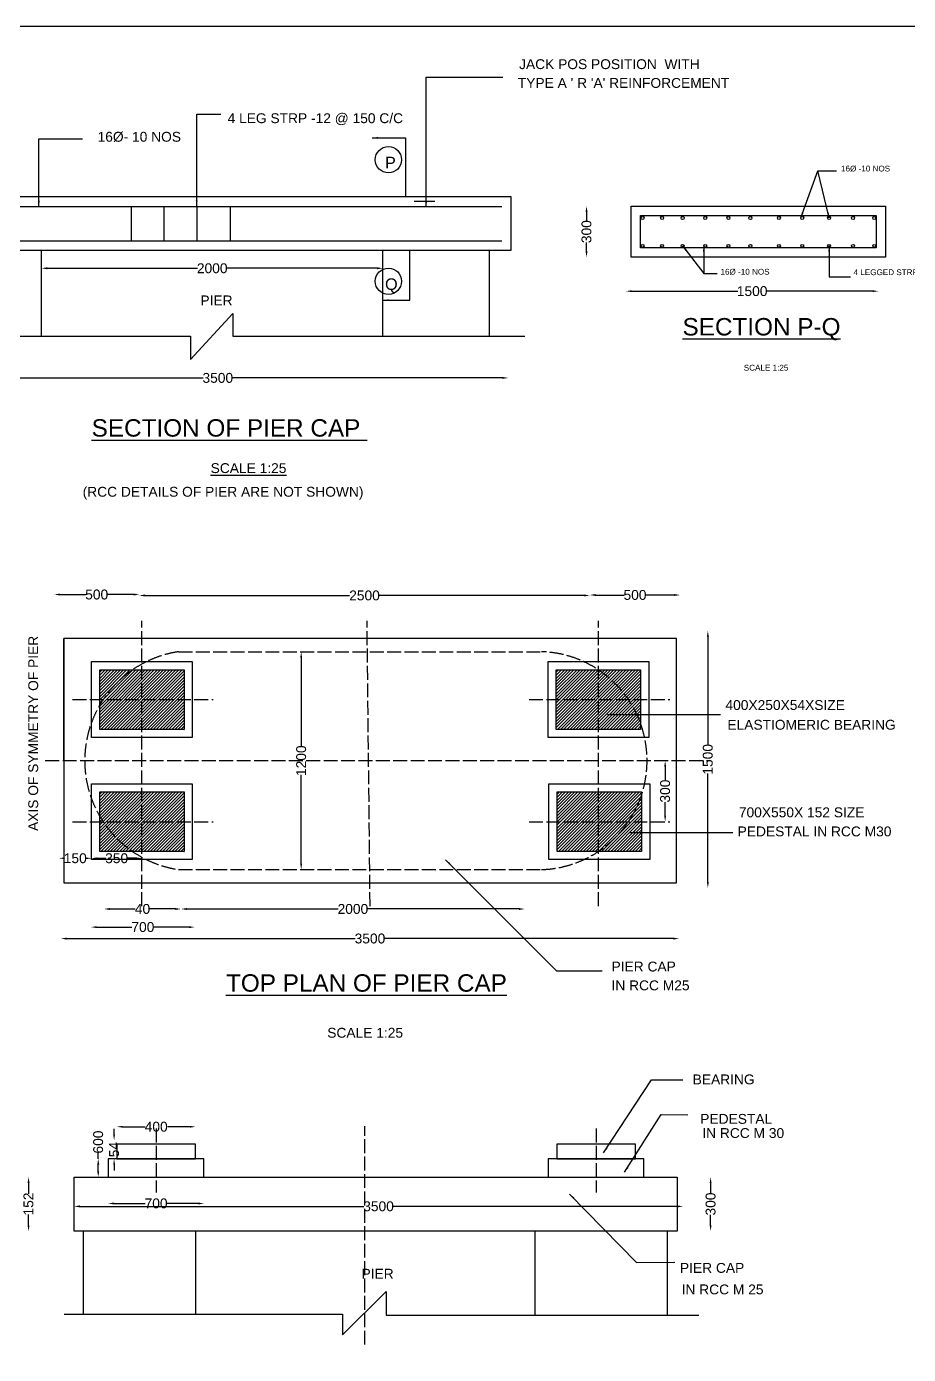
# Model space of a CAD drawing. Header units: millimetres. Extents: x 5124 to 2401919, y 2311 to 44369884.
# Drawn here: x 2376633 to 2384237, y 44358439 to 44369884 of the extents above; entities that cross this region are included whole.
import ezdxf

# ---------------------------------------------------------------- set-up
doc = ezdxf.new("R2010")
doc.units = ezdxf.units.MM
doc.header["$MEASUREMENT"] = 0
doc.linetypes.add('ACAD_ISO02W100', pattern=[15, 12, -3])
for name, color, linetype in [('DIMENSION', 7, 'Continuous'), ('DRAWING', 2, 'Continuous'), ('TEXT', 7, 'Continuous')]:
    doc.layers.add(name, color=color, linetype=linetype)
doc.styles.get("Standard").update_dxf_attribs({"font": 'arial.ttf', "height": 85})
doc.dimstyles.get("Standard").update_dxf_attribs({"dimtxt": 85, "dimasz": 50, "dimexe": 0.18, "dimexo": 0.0625, "dimgap": 0.09, "dimtad": 0, "dimdec": 0, "dimzin": 0, "dimdsep": 46, "dimtxsty": 'Standard', "dimcen": 0.09, "dimse1": 1, "dimse2": 1, "dimadec": 0, "dimazin": 0, "dimtfac": 1, "dimtdec": 0, "dimtofl": 0, "dimtmove": 0, "dimatfit": 3, "dimfxl": 1, "dimtolj": 1, "dimtzin": 0, "dimarcsym": 0})

# ---------------------------------------------------------------- blocks, each defined once
blk = doc.blocks.new('*D67')
at = {"layer": 'Defpoints', "color": 0, "transparency": 16777216}
for p in [(2376761, 44367755), (2379706, 44367800), (2379706, 44367755)]:
    blk.add_point(p, dxfattribs=at)
at = {"layer": 'DIMENSION', "color": 0, "lineweight": -2, "transparency": 16777216}
for p, q in [((2376811, 44367800), (2378106, 44367800)), ((2379656, 44367800), (2378361, 44367800))]:
    blk.add_line(p, q, dxfattribs=at)
at = {"layer": 'DIMENSION', "color": 0, "transparency": 16777216}
for points in [[(2376811, 44367809), (2376811, 44367792), (2376761, 44367800)], [(2379656, 44367809), (2379656, 44367792), (2379706, 44367800)]]:
    blk.add_solid(points, dxfattribs=at)
at = {"layer": 'DIMENSION', "color": 0, "transparency": 16777216, "insert": (2378234, 44367800), "char_height": 85, "attachment_point": 5}
blk.add_mtext('\\A1;2000', dxfattribs=at)
blk = doc.blocks.new('*D68')
at = {"layer": 'Defpoints', "color": 0, "transparency": 16777216}
for p in [(2375777, 44366844), (2380786, 44366855), (2380786, 44366855)]:
    blk.add_point(p, dxfattribs=at)
at = {"layer": 'DIMENSION', "color": 0, "lineweight": -2, "transparency": 16777216}
for p, q in [((2375827, 44366855), (2378155, 44366855)), ((2380736, 44366855), (2378408, 44366855))]:
    blk.add_line(p, q, dxfattribs=at)
at = {"layer": 'DIMENSION', "color": 0, "transparency": 16777216}
for points in [[(2375827, 44366864), (2375827, 44366847), (2375777, 44366855)], [(2380736, 44366864), (2380736, 44366847), (2380786, 44366855)]]:
    blk.add_solid(points, dxfattribs=at)
at = {"layer": 'DIMENSION', "color": 0, "transparency": 16777216, "insert": (2378282, 44366855), "char_height": 85, "attachment_point": 5}
blk.add_mtext('\\A1;3500', dxfattribs=at)
blk = doc.blocks.new('*D69')
at = {"layer": 'Defpoints', "color": 0, "transparency": 16777216}
for p in [(2376872, 44364997), (2377605, 44364988), (2377605, 44364988)]:
    blk.add_point(p, dxfattribs=at)
at = {"layer": 'DIMENSION', "color": 0, "lineweight": -2, "transparency": 16777216}
for p, q in [((2376922, 44364988), (2377144, 44364988)), ((2377555, 44364988), (2377332, 44364988))]:
    blk.add_line(p, q, dxfattribs=at)
at = {"layer": 'DIMENSION', "color": 0, "transparency": 16777216}
for points in [[(2376922, 44364997), (2376922, 44364980), (2376872, 44364988)], [(2377555, 44364997), (2377555, 44364980), (2377605, 44364988)]]:
    blk.add_solid(points, dxfattribs=at)
at = {"layer": 'DIMENSION', "color": 0, "transparency": 16777216, "insert": (2377238, 44364988), "char_height": 85, "attachment_point": 5}
blk.add_mtext('\\A1;500', dxfattribs=at)
blk = doc.blocks.new('*D70')
at = {"layer": 'Defpoints', "color": 0, "transparency": 16777216}
for p in [(2377605, 44364988), (2381489, 44364980), (2381489, 44364959)]:
    blk.add_point(p, dxfattribs=at)
at = {"layer": 'DIMENSION', "color": 0, "lineweight": -2, "transparency": 16777216}
for p, q in [((2377655, 44364980), (2379419, 44364980)), ((2381439, 44364980), (2379675, 44364980))]:
    blk.add_line(p, q, dxfattribs=at)
at = {"layer": 'DIMENSION', "color": 0, "transparency": 16777216}
for points in [[(2377655, 44364989), (2377655, 44364972), (2377605, 44364980)], [(2381439, 44364989), (2381439, 44364972), (2381489, 44364980)]]:
    blk.add_solid(points, dxfattribs=at)
at = {"layer": 'DIMENSION', "color": 0, "transparency": 16777216, "insert": (2379547, 44364980), "char_height": 85, "attachment_point": 5}
blk.add_mtext('\\A1;2500', dxfattribs=at)
blk = doc.blocks.new('*D71')
at = {"layer": 'Defpoints', "color": 0, "transparency": 16777216}
for p in [(2381489, 44364959), (2382268, 44364984), (2382268, 44364962)]:
    blk.add_point(p, dxfattribs=at)
at = {"layer": 'DIMENSION', "color": 0, "lineweight": -2, "transparency": 16777216}
for p, q in [((2381539, 44364984), (2381785, 44364984)), ((2382218, 44364984), (2381973, 44364984))]:
    blk.add_line(p, q, dxfattribs=at)
at = {"layer": 'DIMENSION', "color": 0, "transparency": 16777216}
for points in [[(2381539, 44364993), (2381539, 44364976), (2381489, 44364984)], [(2382218, 44364993), (2382218, 44364976), (2382268, 44364984)]]:
    blk.add_solid(points, dxfattribs=at)
at = {"layer": 'DIMENSION', "color": 0, "transparency": 16777216, "insert": (2381879, 44364984), "char_height": 85, "attachment_point": 5}
blk.add_mtext('\\A1;500', dxfattribs=at)
blk = doc.blocks.new('*D72')
at = {"layer": 'Defpoints', "color": 0, "transparency": 16777216}
for p in [(2381461, 44368335), (2381846, 44368335), (2381846, 44367897)]:
    blk.add_point(p, dxfattribs=at)
at = {"layer": 'TEXT', "color": 0, "lineweight": -2, "transparency": 16777216}
for p, q in [((2381461, 44368285), (2381461, 44368210)), ((2381461, 44367947), (2381461, 44368022))]:
    blk.add_line(p, q, dxfattribs=at)
at = {"layer": 'TEXT', "color": 0, "transparency": 16777216}
for points in [[(2381453, 44368285), (2381470, 44368285), (2381461, 44368335)], [(2381453, 44367947), (2381470, 44367947), (2381461, 44367897)]]:
    blk.add_solid(points, dxfattribs=at)
at = {"layer": 'TEXT', "color": 0, "transparency": 16777216, "insert": (2381461, 44368116), "char_height": 85, "attachment_point": 5, "rotation": 90}
blk.add_mtext('\\A1;300', dxfattribs=at)
blk = doc.blocks.new('*D73')
at = {"layer": 'Defpoints', "color": 0, "transparency": 16777216}
for p in [(2381800, 44367619), (2383978, 44367619), (2383978, 44367603)]:
    blk.add_point(p, dxfattribs=at)
at = {"layer": 'TEXT', "color": 0, "lineweight": -2, "transparency": 16777216}
for p, q in [((2381850, 44367603), (2382766, 44367603)), ((2383928, 44367603), (2383012, 44367603))]:
    blk.add_line(p, q, dxfattribs=at)
at = {"layer": 'TEXT', "color": 0, "transparency": 16777216}
for points in [[(2381850, 44367611), (2381850, 44367595), (2381800, 44367603)], [(2383928, 44367611), (2383928, 44367595), (2383978, 44367603)]]:
    blk.add_solid(points, dxfattribs=at)
at = {"layer": 'TEXT', "color": 0, "transparency": 16777216, "insert": (2382889, 44367603), "char_height": 85, "attachment_point": 5}
blk.add_mtext('\\A1;1500', dxfattribs=at)
blk = doc.blocks.new('*D105')
at = {"layer": 'Defpoints', "color": 0, "transparency": 16777216}
for p in [(2376912, 44362709), (2377193, 44362715), (2377193, 44362703)]:
    blk.add_point(p, dxfattribs=at)
at = {"layer": 'TEXT', "color": 0, "lineweight": -2, "transparency": 16777216}
for p, q in [((2376962, 44362715), (2376963, 44362715)), ((2377143, 44362715), (2377143, 44362715))]:
    blk.add_line(p, q, dxfattribs=at)
at = {"layer": 'TEXT', "color": 0, "transparency": 16777216}
for points in [[(2376962, 44362723), (2376962, 44362707), (2376912, 44362715)], [(2377143, 44362723), (2377143, 44362707), (2377193, 44362715)]]:
    blk.add_solid(points, dxfattribs=at)
at = {"layer": 'TEXT', "color": 0, "transparency": 16777216, "insert": (2377053, 44362715), "char_height": 85, "attachment_point": 5}
blk.add_mtext('\\A1;150', dxfattribs=at)
blk = doc.blocks.new('*D106')
at = {"layer": 'Defpoints', "color": 0, "transparency": 16777216}
for p in [(2377193, 44362715), (2377628, 44362715), (2377628, 44362715)]:
    blk.add_point(p, dxfattribs=at)
at = {"layer": 'TEXT', "color": 0, "lineweight": -2, "transparency": 16777216}
for p, q in [((2377243, 44362715), (2377317, 44362715)), ((2377578, 44362715), (2377504, 44362715))]:
    blk.add_line(p, q, dxfattribs=at)
at = {"layer": 'TEXT', "color": 0, "transparency": 16777216}
for points in [[(2377243, 44362723), (2377243, 44362707), (2377193, 44362715)], [(2377578, 44362723), (2377578, 44362707), (2377628, 44362715)]]:
    blk.add_solid(points, dxfattribs=at)
at = {"layer": 'TEXT', "color": 0, "transparency": 16777216, "insert": (2377410, 44362715), "char_height": 85, "attachment_point": 5}
blk.add_mtext('\\A1;350', dxfattribs=at)
blk = doc.blocks.new('*D107')
at = {"layer": 'Defpoints', "color": 0, "transparency": 16777216}
for p in [(2377301, 44362283), (2377965, 44362283), (2377965, 44362278)]:
    blk.add_point(p, dxfattribs=at)
at = {"layer": 'TEXT', "color": 0, "lineweight": -2, "transparency": 16777216}
for p, q in [((2377351, 44362278), (2377571, 44362278)), ((2377915, 44362278), (2377696, 44362278))]:
    blk.add_line(p, q, dxfattribs=at)
at = {"layer": 'TEXT', "color": 0, "transparency": 16777216}
for points in [[(2377351, 44362286), (2377351, 44362269), (2377301, 44362278)], [(2377915, 44362286), (2377915, 44362269), (2377965, 44362278)]]:
    blk.add_solid(points, dxfattribs=at)
at = {"layer": 'TEXT', "color": 0, "transparency": 16777216, "insert": (2377633, 44362278), "char_height": 85, "attachment_point": 5}
blk.add_mtext('\\A1;40', dxfattribs=at)
blk = doc.blocks.new('*D108')
at = {"layer": 'Defpoints', "color": 0, "transparency": 16777216}
for p in [(2377965, 44362278), (2380928, 44362278), (2380928, 44362278)]:
    blk.add_point(p, dxfattribs=at)
at = {"layer": 'TEXT', "color": 0, "lineweight": -2, "transparency": 16777216}
for p, q in [((2378015, 44362278), (2379319, 44362278)), ((2380878, 44362278), (2379574, 44362278))]:
    blk.add_line(p, q, dxfattribs=at)
at = {"layer": 'TEXT', "color": 0, "transparency": 16777216}
for points in [[(2378015, 44362286), (2378015, 44362269), (2377965, 44362278)], [(2380878, 44362286), (2380878, 44362269), (2380928, 44362278)]]:
    blk.add_solid(points, dxfattribs=at)
at = {"layer": 'TEXT', "color": 0, "transparency": 16777216, "insert": (2379447, 44362278), "char_height": 85, "attachment_point": 5}
blk.add_mtext('\\A1;2000', dxfattribs=at)
blk = doc.blocks.new('*D109')
at = {"layer": 'Defpoints', "color": 0, "transparency": 16777216}
for p in [(2377189, 44362133), (2378083, 44362133), (2378083, 44362122)]:
    blk.add_point(p, dxfattribs=at)
at = {"layer": 'TEXT', "color": 0, "lineweight": -2, "transparency": 16777216}
for p, q in [((2377239, 44362122), (2377542, 44362122)), ((2378033, 44362122), (2377729, 44362122))]:
    blk.add_line(p, q, dxfattribs=at)
at = {"layer": 'TEXT', "color": 0, "transparency": 16777216}
for points in [[(2377239, 44362130), (2377239, 44362113), (2377189, 44362122)], [(2378033, 44362130), (2378033, 44362113), (2378083, 44362122)]]:
    blk.add_solid(points, dxfattribs=at)
at = {"layer": 'TEXT', "color": 0, "transparency": 16777216, "insert": (2377636, 44362122), "char_height": 85, "attachment_point": 5}
blk.add_mtext('\\A1;700', dxfattribs=at)
blk = doc.blocks.new('*D110')
at = {"layer": 'Defpoints', "color": 0, "transparency": 16777216}
for p in [(2376929, 44362004), (2382259, 44362023), (2382259, 44362004)]:
    blk.add_point(p, dxfattribs=at)
at = {"layer": 'TEXT', "color": 0, "lineweight": -2, "transparency": 16777216}
for p, q in [((2376979, 44362023), (2379467, 44362023)), ((2382209, 44362023), (2379721, 44362023))]:
    blk.add_line(p, q, dxfattribs=at)
at = {"layer": 'TEXT', "color": 0, "transparency": 16777216}
for points in [[(2376979, 44362031), (2376979, 44362014), (2376929, 44362023)], [(2382209, 44362031), (2382209, 44362014), (2382259, 44362023)]]:
    blk.add_solid(points, dxfattribs=at)
at = {"layer": 'TEXT', "color": 0, "transparency": 16777216, "insert": (2379594, 44362023), "char_height": 85, "attachment_point": 5}
blk.add_mtext('\\A1;3500', dxfattribs=at)
blk = doc.blocks.new('*D111')
at = {"layer": 'Defpoints', "color": 0, "transparency": 16777216}
for p in [(2379001, 44364495), (2379001, 44362618), (2379001, 44362618)]:
    blk.add_point(p, dxfattribs=at)
at = {"layer": 'TEXT', "color": 0, "lineweight": -2, "transparency": 16777216}
for p, q in [((2379001, 44364445), (2379001, 44363679)), ((2379001, 44362668), (2379001, 44363434))]:
    blk.add_line(p, q, dxfattribs=at)
at = {"layer": 'TEXT', "color": 0, "transparency": 16777216}
for points in [[(2378993, 44364445), (2379009, 44364445), (2379001, 44364495)], [(2378993, 44362668), (2379009, 44362668), (2379001, 44362618)]]:
    blk.add_solid(points, dxfattribs=at)
at = {"layer": 'TEXT', "color": 0, "transparency": 16777216, "insert": (2379001, 44363556), "char_height": 85, "attachment_point": 5, "rotation": 90}
blk.add_mtext('\\A1;1200', dxfattribs=at)
blk = doc.blocks.new('*D112')
at = {"layer": 'Defpoints', "color": 0, "transparency": 16777216}
for p in [(2382139, 44363556), (2382139, 44363556), (2382139, 44363031)]:
    blk.add_point(p, dxfattribs=at)
at = {"layer": 'TEXT', "color": 0, "lineweight": -2, "transparency": 16777216}
for p, q in [((2382139, 44363506), (2382139, 44363387)), ((2382139, 44363081), (2382139, 44363200))]:
    blk.add_line(p, q, dxfattribs=at)
at = {"layer": 'TEXT', "color": 0, "transparency": 16777216}
for points in [[(2382131, 44363506), (2382147, 44363506), (2382139, 44363556)], [(2382131, 44363081), (2382147, 44363081), (2382139, 44363031)]]:
    blk.add_solid(points, dxfattribs=at)
at = {"layer": 'TEXT', "color": 0, "transparency": 16777216, "insert": (2382139, 44363294), "char_height": 85, "attachment_point": 5, "rotation": 90}
blk.add_mtext('\\A1;300', dxfattribs=at)
blk = doc.blocks.new('*D113')
at = {"layer": 'Defpoints', "color": 0, "transparency": 16777216}
for p in [(2382452, 44364675), (2382507, 44364675), (2382452, 44362461)]:
    blk.add_point(p, dxfattribs=at)
at = {"layer": 'TEXT', "color": 0, "lineweight": -2, "transparency": 16777216}
for p, q in [((2382507, 44364625), (2382507, 44363691)), ((2382507, 44362511), (2382507, 44363445))]:
    blk.add_line(p, q, dxfattribs=at)
at = {"layer": 'TEXT', "color": 0, "transparency": 16777216}
for points in [[(2382499, 44364625), (2382516, 44364625), (2382507, 44364675)], [(2382499, 44362511), (2382516, 44362511), (2382507, 44362461)]]:
    blk.add_solid(points, dxfattribs=at)
at = {"layer": 'TEXT', "color": 0, "transparency": 16777216, "insert": (2382507, 44363568), "char_height": 85, "attachment_point": 5, "rotation": 90}
blk.add_mtext('\\A1;1500', dxfattribs=at)
blk = doc.blocks.new('*D114')
at = {"layer": 'Defpoints', "color": 0, "transparency": 16777216}
for p in [(2378091, 44360401), (2377412, 44360252), (2378091, 44360252)]:
    blk.add_point(p, dxfattribs=at)
at = {"layer": 'TEXT', "color": 0, "lineweight": -2, "transparency": 16777216}
for p, q in [((2377462, 44360401), (2377656, 44360401)), ((2378041, 44360401), (2377847, 44360401))]:
    blk.add_line(p, q, dxfattribs=at)
at = {"layer": 'TEXT', "color": 0, "transparency": 16777216}
for points in [[(2377462, 44360409), (2377462, 44360393), (2377412, 44360401)], [(2378041, 44360409), (2378041, 44360393), (2378091, 44360401)]]:
    blk.add_solid(points, dxfattribs=at)
at = {"layer": 'TEXT', "color": 0, "transparency": 16777216, "insert": (2377751, 44360401), "char_height": 85, "attachment_point": 5}
blk.add_mtext('\\A1;400', dxfattribs=at)
blk = doc.blocks.new('*D115')
at = {"layer": 'Defpoints', "color": 0, "transparency": 16777216}
for p in [(2377388, 44360284), (2377406, 44360284), (2377412, 44360125)]:
    blk.add_point(p, dxfattribs=at)
at = {"layer": 'TEXT', "color": 0, "lineweight": -2, "transparency": 16777216}
for p, q in [((2377388, 44360334), (2377388, 44360384)), ((2377388, 44360075), (2377388, 44360025))]:
    blk.add_line(p, q, dxfattribs=at)
at = {"layer": 'TEXT', "color": 0, "transparency": 16777216}
for points in [[(2377380, 44360334), (2377396, 44360334), (2377388, 44360284)], [(2377380, 44360075), (2377396, 44360075), (2377388, 44360125)]]:
    blk.add_solid(points, dxfattribs=at)
at = {"layer": 'TEXT', "color": 0, "transparency": 16777216, "insert": (2377388, 44360204), "char_height": 85, "attachment_point": 5, "rotation": 90}
blk.add_mtext('\\A1;54', dxfattribs=at)
blk = doc.blocks.new('*D116')
at = {"layer": 'Defpoints', "color": 0, "transparency": 16777216}
for p in [(2377251, 44360125), (2377337, 44360125), (2377337, 44359967)]:
    blk.add_point(p, dxfattribs=at)
at = {"layer": 'TEXT', "color": 0, "lineweight": -2, "transparency": 16777216}
for p, q in [((2377251, 44360125), (2377251, 44360175)), ((2377251, 44360017), (2377251, 44360075))]:
    blk.add_line(p, q, dxfattribs=at)
at = {"layer": 'TEXT', "color": 0, "transparency": 16777216}
for points in [[(2377243, 44360075), (2377260, 44360075), (2377251, 44360125)], [(2377243, 44360017), (2377260, 44360017), (2377251, 44359967)]]:
    blk.add_solid(points, dxfattribs=at)
at = {"layer": 'TEXT', "color": 0, "transparency": 16777216, "insert": (2377251, 44360269), "char_height": 85, "attachment_point": 5, "rotation": 90}
blk.add_mtext('\\A1;600', dxfattribs=at)
blk = doc.blocks.new('*D117')
at = {"layer": 'Defpoints', "color": 0, "transparency": 16777216}
for p in [(2377043, 44359967), (2376650, 44359502), (2377043, 44359502)]:
    blk.add_point(p, dxfattribs=at)
at = {"layer": 'TEXT', "color": 0, "lineweight": -2, "transparency": 16777216}
for p, q in [((2376650, 44359917), (2376650, 44359824)), ((2376650, 44359552), (2376650, 44359645))]:
    blk.add_line(p, q, dxfattribs=at)
at = {"layer": 'TEXT', "color": 0, "transparency": 16777216}
for points in [[(2376642, 44359917), (2376659, 44359917), (2376650, 44359967)], [(2376642, 44359552), (2376659, 44359552), (2376650, 44359502)]]:
    blk.add_solid(points, dxfattribs=at)
at = {"layer": 'TEXT', "color": 0, "transparency": 16777216, "insert": (2376650, 44359735), "char_height": 85, "attachment_point": 5, "rotation": 90}
blk.add_mtext('\\A1;152', dxfattribs=at)
blk = doc.blocks.new('*D118')
at = {"layer": 'Defpoints', "color": 0, "transparency": 16777216}
for p in [(2377337, 44359967), (2378163, 44359967), (2378163, 44359740)]:
    blk.add_point(p, dxfattribs=at)
at = {"layer": 'TEXT', "color": 0, "lineweight": -2, "transparency": 16777216}
for p, q in [((2377387, 44359740), (2377656, 44359740)), ((2378113, 44359740), (2377843, 44359740))]:
    blk.add_line(p, q, dxfattribs=at)
at = {"layer": 'TEXT', "color": 0, "transparency": 16777216}
for points in [[(2377387, 44359748), (2377387, 44359731), (2377337, 44359740)], [(2378113, 44359748), (2378113, 44359731), (2378163, 44359740)]]:
    blk.add_solid(points, dxfattribs=at)
at = {"layer": 'TEXT', "color": 0, "transparency": 16777216, "insert": (2377750, 44359740), "char_height": 85, "attachment_point": 5}
blk.add_mtext('\\A1;700', dxfattribs=at)
blk = doc.blocks.new('*D119')
at = {"layer": 'Defpoints', "color": 0, "transparency": 16777216}
for p in [(2377043, 44359699), (2382294, 44359715), (2382294, 44359635)]:
    blk.add_point(p, dxfattribs=at)
at = {"layer": 'TEXT', "color": 0, "lineweight": -2, "transparency": 16777216}
for p, q in [((2377093, 44359715), (2379542, 44359715)), ((2382244, 44359715), (2379795, 44359715))]:
    blk.add_line(p, q, dxfattribs=at)
at = {"layer": 'TEXT', "color": 0, "transparency": 16777216}
for points in [[(2377093, 44359723), (2377093, 44359706), (2377043, 44359715)], [(2382244, 44359723), (2382244, 44359706), (2382294, 44359715)]]:
    blk.add_solid(points, dxfattribs=at)
at = {"layer": 'TEXT', "color": 0, "transparency": 16777216, "insert": (2379668, 44359715), "char_height": 85, "attachment_point": 5}
blk.add_mtext('\\A1;3500', dxfattribs=at)
blk = doc.blocks.new('*D120')
at = {"layer": 'Defpoints', "color": 0, "transparency": 16777216}
for p in [(2382243, 44359967), (2382531, 44359967), (2382243, 44359502)]:
    blk.add_point(p, dxfattribs=at)
at = {"layer": 'TEXT', "color": 0, "lineweight": -2, "transparency": 16777216}
for p, q in [((2382531, 44359917), (2382531, 44359828)), ((2382531, 44359552), (2382531, 44359641))]:
    blk.add_line(p, q, dxfattribs=at)
at = {"layer": 'TEXT', "color": 0, "transparency": 16777216}
for points in [[(2382523, 44359917), (2382539, 44359917), (2382531, 44359967)], [(2382523, 44359552), (2382539, 44359552), (2382531, 44359502)]]:
    blk.add_solid(points, dxfattribs=at)
at = {"layer": 'TEXT', "color": 0, "transparency": 16777216, "insert": (2382531, 44359735), "char_height": 85, "attachment_point": 5, "rotation": 90}
blk.add_mtext('\\A1;300', dxfattribs=at)

msp = doc.modelspace()

# ---------------------------------------------------------------- hatches: boundary and pattern name
at = {"layer": 'DRAWING'}
h = msp.add_hatch(dxfattribs=at)
h.set_pattern_fill('ANSI31', color=0, scale=150, style=0)
h.set_pattern_definition([(45, (0, 0), (-13.258252147, 13.258252147), [])])
h.paths.add_polyline_path([(2377991.1, 44363825.6), (2377264, 44363825.6), (2377264, 44364339), (2377991.1, 44364339)])
h = msp.add_hatch(dxfattribs=at)
h.set_pattern_fill('ANSI31', color=0, scale=150, style=0)
h.set_pattern_definition([(45, (3935.903, 0), (-13.258252147, 13.258252147), [])])
h.paths.add_polyline_path([(2381927, 44363825.6), (2381199.9, 44363825.6), (2381199.9, 44364339), (2381927, 44364339)])
h = msp.add_hatch(dxfattribs=at)
h.set_pattern_fill('ANSI31', color=0, scale=150, style=0)
h.set_pattern_definition([(45, (0, -1051.726), (-13.258252147, 13.258252147), [])])
h.paths.add_polyline_path([(2377991.1, 44362773.9), (2377264, 44362773.9), (2377264, 44363287.3), (2377991.1, 44363287.3)])
h = msp.add_hatch(dxfattribs=at)
h.set_pattern_fill('ANSI31', color=0, scale=150, style=0)
h.set_pattern_definition([(45, (3944.127, -1051.726), (-13.258252147, 13.258252147), [])])
h.paths.add_polyline_path([(2381935.2, 44362773.9), (2381208.1, 44362773.9), (2381208.1, 44363287.3), (2381935.2, 44363287.3)])

# ---------------------------------------------------------------- linework, layer by layer
at = {"layer": 'DRAWING', "color": 0}
for points in [[(2375789.1, 44368418.1), (2380809.8, 44368418.1), (2380809.8, 44367953.3), (2375789.1, 44367953.3)], [(2381846.3, 44368335.2), (2384039.5, 44368335.2), (2384039.5, 44367896.8), (2381846.3, 44367896.8)], [(2381927.1, 44368254.5), (2383958.8, 44368254.5), (2383958.8, 44367977.5), (2381927.1, 44367977.5)], [(2382236.5, 44364608.2), (2376954.5, 44364608.2), (2376954.5, 44362504.7), (2382236.5, 44362504.7)], [(2378061.9, 44363754.8), (2377193.2, 44363754.8), (2377193.2, 44364409.8), (2378061.9, 44364409.8)], [(2381997.8, 44363754.8), (2381129.1, 44363754.8), (2381129.1, 44364409.8), (2381997.8, 44364409.8)], [(2377991.1, 44363825.6), (2377264, 44363825.6), (2377264, 44364339), (2377991.1, 44364339)], [(2381927, 44363825.6), (2381199.9, 44363825.6), (2381199.9, 44364339), (2381927, 44364339)], [(2378061.9, 44362703.1), (2377193.2, 44362703.1), (2377193.2, 44363358.1), (2378061.9, 44363358.1)], [(2382006, 44362703.1), (2381137.3, 44362703.1), (2381137.3, 44363358.1), (2382006, 44363358.1)], [(2377991.1, 44362773.9), (2377264, 44362773.9), (2377264, 44363287.3), (2377991.1, 44363287.3)], [(2381935.2, 44362773.9), (2381208.1, 44362773.9), (2381208.1, 44363287.3), (2381935.2, 44363287.3)], [(2377411.6, 44360124.7), (2378091, 44360124.7), (2378091, 44360251.5), (2377411.6, 44360251.5)], [(2381204.1, 44360124.7), (2381883.5, 44360124.7), (2381883.5, 44360251.5), (2381204.1, 44360251.5)], [(2377337, 44359967.4), (2378162.6, 44359967.4), (2378162.6, 44360124.7), (2377337, 44360124.7)], [(2381129.6, 44359967.4), (2381955.2, 44359967.4), (2381955.2, 44360124.7), (2381129.6, 44360124.7)], [(2377042.8, 44359967.4), (2382242.9, 44359967.4), (2382242.9, 44359501.8), (2377042.8, 44359501.8)]]:
    msp.add_lwpolyline(points, close=True, dxfattribs=at)
for points in [[(2375865.9, 44368333.4), (2380732, 44368333.4)], [(2377536.4, 44368333.4), (2377536.4, 44368038)], [(2377815.8, 44368333.4), (2377815.8, 44368038)], [(2378100.2, 44368333.4), (2378100.2, 44368038)], [(2378387.9, 44368333.4), (2378387.9, 44368038)], [(2379976.4, 44368378.1), (2380154.1, 44368378.1)], [(2375865.9, 44368038), (2380732, 44368038)], [(2376761.5, 44367216.1), (2376761.5, 44367953.3)], [(2379706.3, 44367216.1), (2379706.3, 44367953.3)], [(2380623.9, 44367216.1), (2380623.9, 44367953.3)], [(2375698.2, 44367216.1), (2378046.3, 44367216.1), (2378046.3, 44367015.3), (2378410.6, 44367410.5), (2378410.6, 44367216.1), (2380928.8, 44367216.1)], [(2376954.5, 44363556.5), (2376954.5, 44364608.2)], [(2377121.5, 44359501.8), (2377121.5, 44358785.1)], [(2378090.9, 44359501.8), (2378090.9, 44358785.1)], [(2381014.1, 44359501.8), (2381014.1, 44358776.1)], [(2382155.9, 44359501.8), (2382155.9, 44358776.1)], [(2376957.5, 44358785.1), (2379358.3, 44358785.1), (2379358.3, 44358608.5), (2379734.1, 44358981.7), (2379734.1, 44358776.1), (2382428.8, 44358776.1)]]:
    msp.add_lwpolyline(points, dxfattribs=at)
at = {"layer": 'DRAWING', "color": 0, "linetype": 'ACAD_ISO02W100', "ltscale": 10}
for points in [[(2377627.5, 44362302.9), (2377627.5, 44364760.2)], [(2379595.5, 44362302.9), (2379569.1, 44364760.2)], [(2381563.4, 44362302.9), (2381563.4, 44364760.2)], [(2377942.6, 44364495.3), (2381073.9, 44364495.3)], [(2377029.4, 44364082.3), (2378242.1, 44364082.3)], [(2380965.3, 44364082.3), (2382178, 44364082.3)], [(2376795, 44363556.5), (2382525.5, 44363556.5)], [(2377029.4, 44363030.6), (2378242.1, 44363030.6)], [(2380965.3, 44363030.6), (2382178, 44363030.6)], [(2377942.6, 44362617.7), (2381073.9, 44362617.7)], [(2377751.3, 44360386.6), (2377751.3, 44359835.1)], [(2379551.2, 44358523.2), (2379551.2, 44360407)], [(2381543.8, 44360386.6), (2381543.8, 44359835.1)]]:
    msp.add_lwpolyline(points, dxfattribs=at)
at = {"layer": 'DRAWING', "color": 0}
for centre in [(2381944.5, 44368233.8), (2382112.7, 44368233.8), (2382289.9, 44368233.8), (2382484.9, 44368233.8), (2382684.7, 44368233.8), (2382873.8, 44368233.8), (2383119.5, 44368233.8), (2383320.5, 44368233.8), (2383552.8, 44368233.8), (2383758.9, 44368233.8), (2383941.3, 44368233.8), (2381944.5, 44367993.6), (2382112.7, 44367993.6), (2382289.9, 44367993.6), (2382484.9, 44367993.6), (2382684.7, 44367993.6), (2382873.8, 44367993.6), (2383119.5, 44367993.6), (2383320.5, 44367993.6), (2383552.8, 44367993.6), (2383758.9, 44367993.6), (2383941.3, 44367993.6)]:
    msp.add_circle(centre, 12.8, dxfattribs=at)
at = {"layer": 'DRAWING', "color": 0, "linetype": 'ACAD_ISO02W100', "ltscale": 10}
for centre, radius, start, end in [((2378084.2, 44363556.5), 949.4, 98.57703, 261.42297), ((2381043.8, 44363556.5), 939.3, 271.83254, 88.16746)]:
    msp.add_arc(centre, radius, start, end, dxfattribs=at)
at = {"layer": 'TEXT'}
msp.add_lwpolyline([(2401919.4, 44369883.7), (2370580.1, 44369883.7), (2370580.1, 44348238.1), (2401919.4, 44348238.1)], close=True, dxfattribs=at)
at = {"layer": 'TEXT', "color": 0}
for centre in [(2379753, 44368735.9), (2379753, 44367688.2)]:
    msp.add_circle(centre, 113.3, dxfattribs=at)

# ---------------------------------------------------------------- texts
at = {"layer": 'DRAWING', "color": 0}
for s, height, p in [('16Ø- 10 NOS', 85, (2377245.7, 44368891.1)), ('PIER', 85, (2378132.4, 44367480.8)), ('SCALE 1:25', 50, (2382817.1, 44366918.5))]:
    msp.add_text(s, height=height, dxfattribs=at).set_placement(p)
at = {"layer": 'TEXT', "color": 0}
for s, height, p in [('JACK POS POSITION  WITH', 85, (2380879.8, 44369517.1)), ("TYPE A ' R 'A' REINFORCEMENT", 85, (2380868.9, 44369355.2)), ('4 LEG STRP -12 @ 150 C/C', 85, (2378366.5, 44369051.3)), ('P', 100, (2379724, 44368661.2)), ('16Ø -10 NOS', 50, (2383655.5, 44368634.8)), ('Q', 100, (2379724, 44367613.5)), ('16Ø -10 NOS', 50, (2382616.5, 44367745.5)), ('4 LEGGED STRP  12Ø @ 150 C/C', 50, (2383763.4, 44367741.2)), ('%%USECTION P-Q', 150, (2382288.7, 44367221.3)), ('%%USECTION OF PIER CAP ', 150, (2377194.5, 44366349.4)), ('%%USCALE 1:25', 85, (2378220.4, 44366035.3)), ('(RCC DETAILS OF PIER ARE NOT SHOWN) ', 85, (2377117, 44365831.5)), ('400X250X54XSIZE', 85, (2382659, 44363993.5)), ('ELASTIOMERIC BEARING', 85, (2382675.7, 44363823.3)), ('700X550X 152 SIZE', 85, (2382774.7, 44363068.5)), ('PEDESTAL IN RCC M30', 85, (2382764.1, 44362904.1)), ('PIER CAP', 85, (2381676.8, 44361739.2)), ('%%UTOP PLAN OF PIER CAP', 150, (2378352.8, 44361565.2)), ('IN RCC M25', 85, (2381676.8, 44361577.1)), ('SCALE 1:25', 85, (2379225.9, 44361168.5)), ('BEARING', 85, (2382376.3, 44360766.6)), ('PEDESTAL', 85, (2382441.8, 44360426.4)), ('IN RCC M 30', 85, (2382459.3, 44360304.3)), ('PIER CAP', 85, (2382266.9, 44359141.9)), ('PIER', 85, (2379521.2, 44359091.7)), ('IN RCC M 25', 85, (2382281.3, 44358956.4))]:
    msp.add_text(s, height=height, dxfattribs=at).set_placement(p)
msp.add_text('AXIS OF SYMMETRY OF PIER ', height=85, rotation=90, dxfattribs=at).set_placement((2376733.2, 44362950.5))

# ---------------------------------------------------------------- dimensions: what is measured, and where the dimension line sits
at = {"layer": 'DIMENSION', "color": 0}
for base, p1, p2, text, picture, middle in [((2379706.3, 44367800.2), (2376761.5, 44367755), (2379706.3, 44367755), '2000', '*D67', (2378233.9, 44367800.2)), ((2380786.4, 44366855.4), (2375776.8, 44366844.5), (2380786.4, 44366855.4), '3500', '*D68', (2378281.6, 44366855.4))]:
    dim = msp.add_linear_dim(base=base, p1=p1, p2=p2, text=text, dimstyle='Standard', dxfattribs=at)
    dim.commit()
    dim.dimension.update_dxf_attribs({"geometry": picture, "text_midpoint": middle})
for base, p1, p2, text, picture, middle in [((2377604.7, 44364988.2), (2376872, 44364997.2), (2377604.7, 44364988.2), '500', '*D69', (2377238.3, 44364988.2)), ((2381489.1, 44364980.2), (2377604.7, 44364988.2), (2381489.1, 44364958.9), '2500', '*D70', (2379546.9, 44364980.2))]:
    dim = msp.add_linear_dim(base=base, p1=p1, p2=p2, text=text, dimstyle='Standard', override={"dimtxt": 85}, dxfattribs=at)
    dim.commit()
    dim.dimension.update_dxf_attribs({"geometry": picture, "text_midpoint": middle})
dim = msp.add_linear_dim(base=(2382268.4, 44364984.4), p1=(2381489.1, 44364958.9), p2=(2382268.4, 44364962.4), text='500', dimstyle='Standard', override={"dimtxt": 85}, dxfattribs=at)
dim.commit()
dim.dimension.update_dxf_attribs({"geometry": '*D71', "text_midpoint": (2381878.7, 44364984.4), "dimtype": 160})
at = {"layer": 'TEXT', "color": 0}
for base, p1, p2, text, picture, middle in [((2381461.4, 44368335.2), (2381846.3, 44367896.8), (2381846.3, 44368335.2), '300', '*D72', (2381461.4, 44368116)), ((2382507.2, 44364675.2), (2382451.9, 44362461), (2382451.9, 44364675.2), '1500', '*D113', (2382507.2, 44363568.1)), ((2379001.1, 44362617.7), (2379001.1, 44364495.3), (2379001.1, 44362617.7), '1200', '*D111', (2379001.1, 44363556.5)), ((2382139.1, 44363556.5), (2382139.1, 44363030.6), (2382139.1, 44363556.5), '300', '*D112', (2382139.1, 44363293.5)), ((2377388.1, 44360283.6), (2377411.6, 44360124.7), (2377405.7, 44360283.6), '54', '*D115', (2377388.1, 44360204.1)), ((2377251.2, 44360124.7), (2377337, 44359967.4), (2377337, 44360124.7), '600', '*D116', (2377251.2, 44360268.8)), ((2376650.3, 44359501.8), (2377042.8, 44359967.4), (2377042.8, 44359501.8), '152', '*D117', (2376650.3, 44359734.6)), ((2382530.8, 44359967.4), (2382242.9, 44359501.8), (2382242.9, 44359967.4), '300', '*D120', (2382530.8, 44359734.6))]:
    dim = msp.add_linear_dim(base=base, p1=p1, p2=p2, angle=90, text=text, dimstyle='Standard', dxfattribs=at)
    dim.commit()
    dim.dimension.update_dxf_attribs({"geometry": picture, "text_midpoint": middle})
for base, p1, p2, text, picture, middle in [((2383977.9, 44367603.1), (2381800.1, 44367618.9), (2383977.9, 44367618.9), '1500', '*D73', (2382889, 44367603.1)), ((2377193.2, 44362715.2), (2376912.4, 44362709.1), (2377193.2, 44362703.1), '150', '*D105', (2377052.8, 44362715.2)), ((2377627.5, 44362715.2), (2377193.2, 44362715.2), (2377627.5, 44362715.2), '350', '*D106', (2377410.3, 44362715.2)), ((2377965.3, 44362277.7), (2377300.8, 44362283.4), (2377965.3, 44362283.4), '40', '*D107', (2377633.1, 44362277.7)), ((2380928.5, 44362277.7), (2377965.3, 44362277.7), (2380928.5, 44362277.7), '2000', '*D108', (2379446.9, 44362277.7)), ((2378083.2, 44362121.7), (2377188.7, 44362133.2), (2378083.2, 44362133.2), '700', '*D109', (2377635.9, 44362121.7)), ((2382259.3, 44362022.8), (2376929.2, 44362003.6), (2382259.3, 44362003.6), '3500', '*D110', (2379594.2, 44362022.8)), ((2378091, 44360400.8), (2377411.6, 44360251.5), (2378091, 44360251.5), '400', '*D114', (2377751.3, 44360400.8)), ((2378162.6, 44359739.8), (2377337, 44359967.4), (2378162.6, 44359967.4), '700', '*D118', (2377749.8, 44359739.8)), ((2382294.2, 44359714.7), (2377042.8, 44359699), (2382294.2, 44359634.9), '3500', '*D119', (2379668.5, 44359714.7))]:
    dim = msp.add_linear_dim(base=base, p1=p1, p2=p2, text=text, dimstyle='Standard', dxfattribs=at)
    dim.commit()
    dim.dimension.update_dxf_attribs({"geometry": picture, "text_midpoint": middle})

# ---------------------------------------------------------------- leaders
for points in [[(2380079.7, 44368333.4), (2380079.7, 44369447.2), (2380739.6, 44369447.2)], [(2378100.2, 44368333.4), (2378100.2, 44369128.6), (2378307.8, 44369128.6)], [(2376739.4, 44368333.4), (2376739.4, 44368915.3), (2377116.5, 44368915.3)], [(2379613.1, 44368924), (2379900.1, 44368924), (2379900.1, 44368418.1)], [(2383307.7, 44368233.8), (2383456.7, 44368641)], [(2383552.8, 44368233.8), (2383456.7, 44368641), (2383616.9, 44368641)], [(2379706.3, 44367525.2), (2379937.4, 44367525.2), (2379937.4, 44367953.3)], [(2382289.9, 44367993.6), (2382472.2, 44367754.3)], [(2382472.2, 44367993.6), (2382472.2, 44367754.3), (2382588.6, 44367754.3)], [(2383552.8, 44367993.6), (2383552.8, 44367726.1), (2383736.3, 44367726.1)], [(2381607.3, 44360174.9), (2382020.7, 44360805.7), (2382291.5, 44360805.7)], [(2381789.6, 44360008.6), (2382103.9, 44360506.4), (2382335.2, 44360504.5)], [(2381315.8, 44359821.3), (2381891.8, 44359229.9), (2382222.7, 44359232.8)]]:
    msp.add_leader(points, dimstyle='Standard', override={"dimgap": 0.09, "dimtad": 0}, dxfattribs=at)
at = {"layer": 'TEXT'}
for points in [[(2381643.2, 44363954.9), (2382616.9, 44363954.9)], [(2381831.3, 44362936.4), (2382722.8, 44362936.4)], [(2380246.4, 44362702.1), (2381202.4, 44361744.2), (2381597, 44361744.2)]]:
    msp.add_leader(points, dimstyle='Standard', override={"dimgap": 0.09, "dimtad": 0}, dxfattribs=at)

doc.saveas('drawing.dxf')
